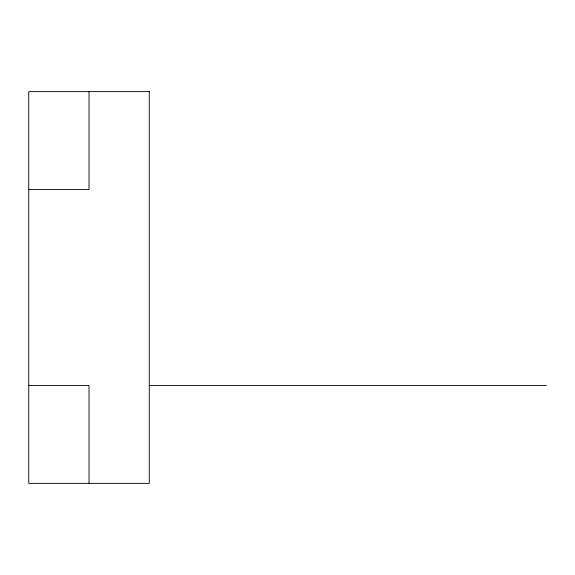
<?xml version="1.0" encoding="UTF-8"?>
<svg xmlns="http://www.w3.org/2000/svg" width="575" height="575" viewBox="0 0 575 575"><rect width="100%" height="100%" fill="white"/><g stroke="black" fill="none" stroke-linecap="round" stroke-linejoin="round"><path stroke-width="0.86" d="M28.75 189.563L89.017 189.563L89.017 91.626M28.75 385.437L89.017 385.437L89.017 483.374M149.284 385.437L546.25 385.437M149.284 91.626L28.75 91.626L28.75 483.374L149.284 483.374L149.284 91.626"/></g></svg>
